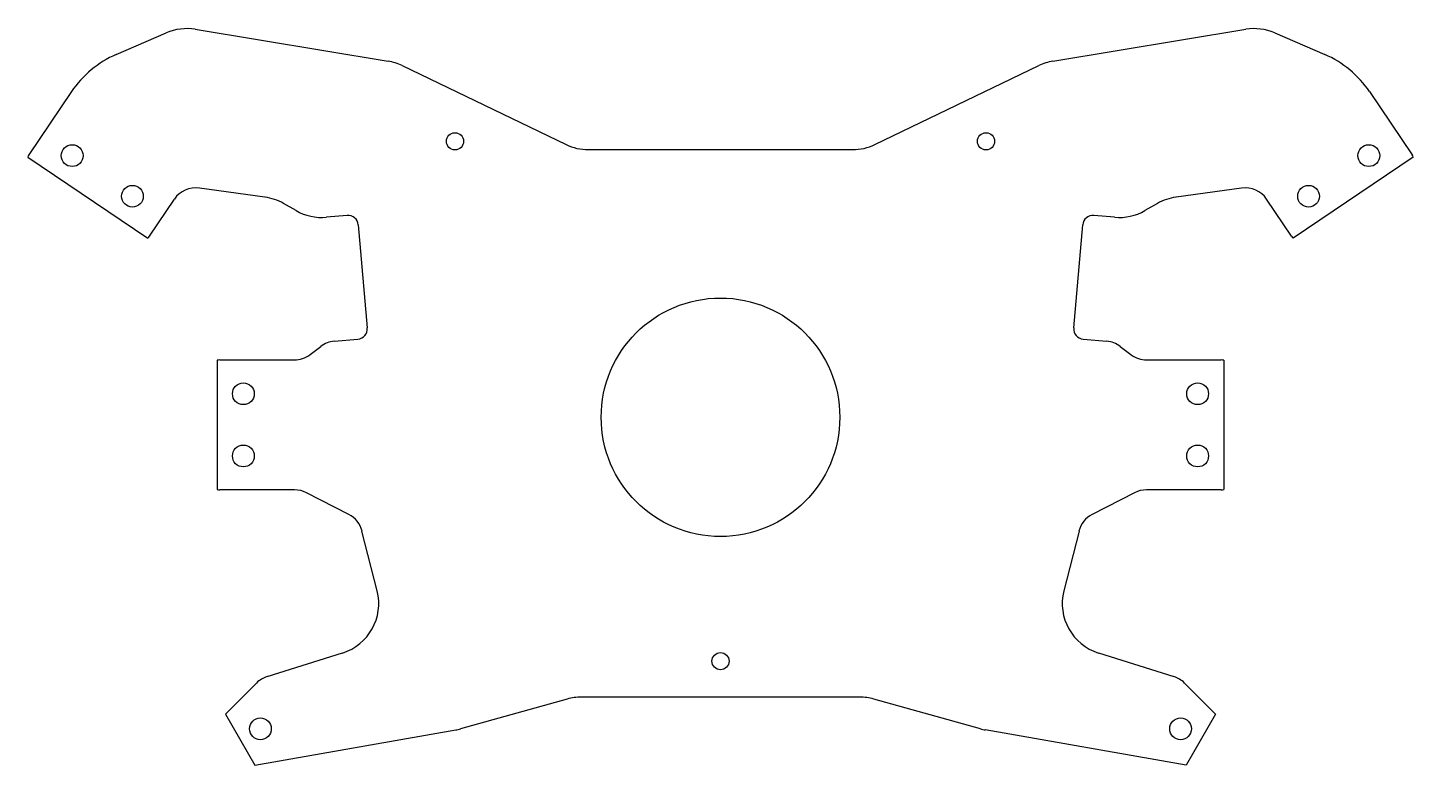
# Model space of a CAD drawing. Extents: x -134 to 134, y -67 to 76.
import ezdxf

# ---------------------------------------------------------------- set-up
doc = ezdxf.new("R2010")
doc.units = 0
doc.layers.add('VISIBLE', color=7, linetype='CONTINUOUS')

msp = doc.modelspace()

# ---------------------------------------------------------------- linework, layer by layer
at = {"layer": 'VISIBLE'}
for p, q in [((-101.26, 75.3), (-64.08, 69.15)), ((64.08, 69.15), (101.26, 75.3)), ((-116.5, 70.45), (-106.86, 74.61)), ((106.86, 74.61), (116.5, 70.45)), ((-61.38, 68.29), (-29.78, 53.08)), ((29.78, 53.08), (61.38, 68.29)), ((-125.14, 63.28), (-133.35, 51.11)), ((125.14, 63.28), (133.35, 51.11)), ((-25.44, 52.1), (25.44, 52.1)), ((-133.58, 50.66), (-110.43, 35.04)), ((133.58, 50.66), (110.43, 35.04)), ((-87.83, 42.93), (-100.47, 44.69)), ((100.47, 44.69), (87.83, 42.93)), ((-110.1, 35.42), (-105.3, 42.53)), ((-81.82, 40.32), (-84.26, 41.71)), ((84.26, 41.71), (81.82, 40.32)), ((110.1, 35.42), (105.3, 42.53)), ((-72, 39.4), (-76, 39.05)), ((-68.09, 17.7), (-69.83, 37.58)), ((69.83, 37.58), (68.09, 17.7)), ((76, 39.05), (72, 39.4)), ((-79.13, 12.56), (-77.09, 14.12)), ((-74.49, 15.14), (-69.91, 15.54)), ((69.91, 15.54), (74.49, 15.14)), ((77.09, 14.12), (79.13, 12.56)), ((-97.02, 11.46), (-97.02, -13.46)), ((-96.53, 11.52), (-82.18, 11.52)), ((82.18, 11.52), (96.53, 11.52)), ((97.02, 11.46), (97.02, -13.46)), ((-82.13, -13.52), (-96.53, -13.52)), ((-71.68, -18.27), (-79.84, -14.08)), ((79.84, -14.08), (71.68, -18.27)), ((96.53, -13.52), (82.13, -13.52)), ((-66.2, -33.01), (-69.13, -21.49)), ((69.13, -21.49), (66.2, -33.01)), ((-87.43, -49.55), (-72.9, -45)), ((72.9, -45), (87.43, -49.55)), ((-89.47, -50.79), (-95.46, -56.78)), ((89.47, -50.79), (95.46, -56.78)), ((-29.54, -53.88), (-50.11, -59.62)), ((26.85, -53.51), (-26.85, -53.51)), ((50.11, -59.62), (29.54, -53.88)), ((-95.46, -56.78), (-89.76, -66.66)), ((95.46, -56.78), (89.76, -66.66)), ((-89.76, -66.66), (-51.06, -59.84)), ((89.76, -66.66), (51.06, -59.84))]:
    msp.add_line(p, q, dxfattribs=at)
for centre, radius in [((-51.2, 53.7), 1.65), ((51.2, 53.7), 1.65), ((-125, 50.93), 2.1), ((125, 50.93), 2.1), ((-113.39, 43.1), 2.1), ((113.39, 43.1), 2.1), ((0, 0.47), 23), ((-92, 5), 2.1), ((92, 5), 2.1), ((-92, -7), 2.1), ((92, -7), 2.1), ((0, -46.57), 1.65), ((-88.71, -59.62), 2.1), ((88.71, -59.62), 2.1)]:
    msp.add_circle(centre, radius, dxfattribs=at)
for centre, major_axis, ratio, start_param, end_param in [((-102.89, 65.43), (-1.22, 9.93), 0.999338, 5.997605, 6.568766), ((102.89, 65.43), (1.22, 9.93), 0.999338, 5.997605, 6.568766), ((-108.56, 52.08), (-12.78, 15.4), 0.999339, 5.998485, 6.567886), ((108.56, 52.08), (12.78, 15.4), 0.999339, 5.998485, 6.567886), ((-65.72, 59.28), (3.02, 9.54), 0.999378, 6.140919, 6.425452), ((65.72, 59.28), (-3.02, 9.54), 0.999378, 6.140919, 6.425452), ((-131.69, 49.99), (-1.97, -0.38), 0.998783, 5.498395, 5.750338), ((-25.44, 62.1), (2.23, 9.76), 0.999359, 2.917433, 3.365753), ((25.44, 62.1), (-2.23, 9.76), 0.999359, 2.917433, 3.365753), ((131.69, 49.99), (1.97, -0.38), 0.998783, 0.532848, 0.78479), ((-101.16, 39.73), (2.04, -4.57), 0.999154, 2.584044, 3.699141), ((-89.21, 33.02), (-3.23, -9.47), 0.999368, 2.952017, 3.331168), ((89.21, 33.02), (3.23, -9.47), 0.999368, 2.952017, 3.331168), ((101.16, 39.73), (-2.04, -4.57), 0.999154, 2.584044, 3.699141), ((-76.87, 49.02), (-2.14, -9.78), 0.999332, 5.980812, 6.585559), ((76.87, 49.02), (2.14, -9.78), 0.999332, 5.980812, 6.585559), ((-71.83, 37.4), (-1.29, -1.53), 0.998783, 2.356805, 3.92638), ((71.83, 37.4), (1.29, -1.53), 0.998783, 2.356805, 3.92638), ((-111.76, 36.54), (0.38, -1.97), 0.998783, 0.532848, 0.78479), ((111.76, 36.54), (-0.38, -1.97), 0.998783, 5.498395, 5.750337), ((-70.09, 17.53), (-1.53, 1.29), 0.998783, 2.356805, 3.92638), ((70.09, 17.53), (1.53, 1.29), 0.998783, 2.356805, 3.92638), ((-74.05, 10.15), (-1.81, 4.66), 0.999339, 5.999743, 6.566627), ((74.05, 10.15), (1.81, 4.66), 0.999339, 5.999743, 6.566627), ((-96.52, 9.52), (-1.42, 1.42), 0.998783, 5.498395, 5.750338), ((-82.18, 16.53), (-1.61, 4.74), 0.999321, 2.814548, 3.468637), ((82.18, 16.53), (1.61, 4.74), 0.999321, 2.814548, 3.468637), ((96.52, 9.52), (1.42, 1.42), 0.998783, 0.532848, 0.78479), ((-96.52, -11.52), (-1.42, -1.42), 0.998783, 0.532848, 0.78479), ((-82.13, -18.53), (-1.18, -4.86), 0.999355, 2.904157, 3.379029), ((82.13, -18.53), (1.18, -4.86), 0.999355, 2.904157, 3.379029), ((96.52, -11.52), (1.42, -1.42), 0.998783, 5.498395, 5.750337), ((-73.97, -22.72), (-3.92, -3.12), 0.999267, 2.718346, 3.564839), ((73.97, -22.72), (3.92, -3.12), 0.999267, 2.718346, 3.564839), ((-75.9, -35.46), (-8.74, 4.88), 0.998846, 2.384238, 3.898947), ((75.9, -35.46), (8.74, 4.88), 0.998846, 2.384238, 3.898947), ((-85.93, -54.33), (-2.59, 4.28), 0.999354, 6.042394, 6.523976), ((85.93, -54.33), (2.59, 4.28), 0.999354, 6.042394, 6.523976), ((-26.85, -63.51), (1.36, -9.91), 0.999379, 3.005467, 3.277718), ((26.85, -63.51), (-1.36, -9.91), 0.999379, 3.005467, 3.277718), ((-52.8, -49.98), (2.22, -9.76), 0.999389, 6.234272, 6.332098), ((52.8, -49.98), (-2.22, -9.76), 0.999389, 6.234272, 6.332098)]:
    msp.add_ellipse(centre, major_axis=major_axis, ratio=ratio, start_param=start_param, end_param=end_param, dxfattribs=at)

doc.saveas('drawing.dxf')
